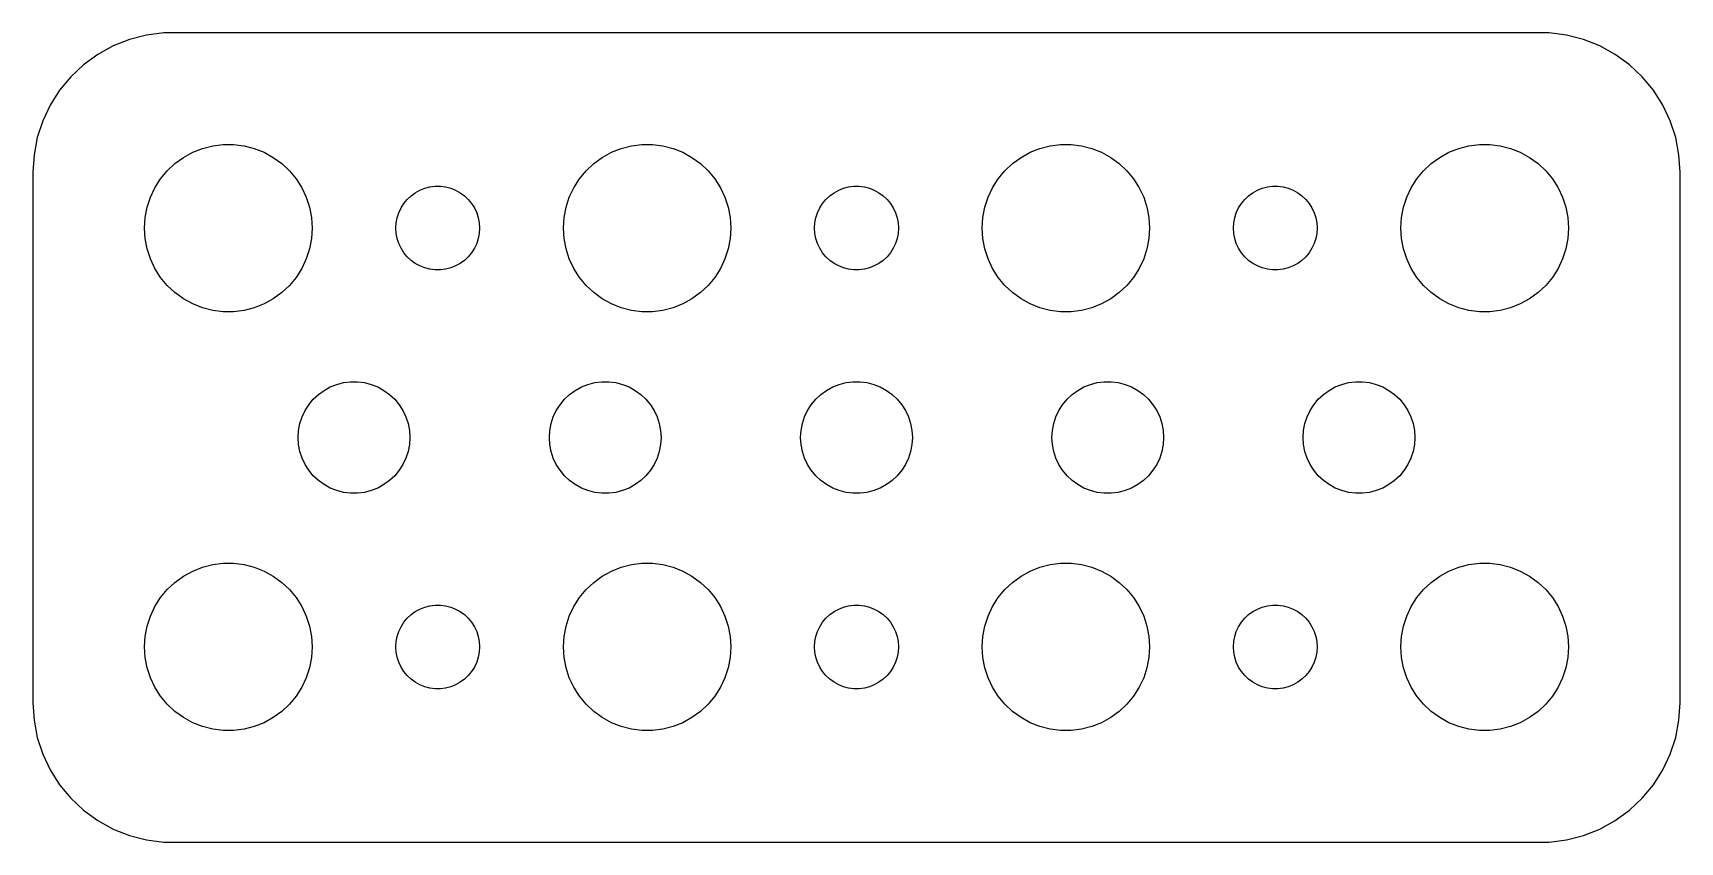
# Model space of a CAD drawing. Header units: metres. Extents: x -29.5 to 29.5, y 24.5 to 53.5.
import ezdxf

# ---------------------------------------------------------------- set-up
doc = ezdxf.new("R2010")
doc.units = ezdxf.units.M

msp = doc.modelspace()

# ---------------------------------------------------------------- linework, layer by layer
for p, q in [((-26.0451, 53.2553), (-26.6289, 53.0241)), ((-25.4369, 53.4114), (-26.0451, 53.2553)), ((-24.8139, 53.4901), (-25.4369, 53.4114)), ((24.8139, 53.4901), (-24.8139, 53.4901)), ((25.4369, 53.4114), (24.8139, 53.4901)), ((26.0451, 53.2553), (25.4369, 53.4114)), ((26.6289, 53.0241), (26.0451, 53.2553)), ((-27.1791, 52.7216), (-27.6871, 52.3526)), ((-26.6289, 53.0241), (-27.1791, 52.7216)), ((27.1791, 52.7216), (26.6289, 53.0241)), ((27.6871, 52.3526), (27.1791, 52.7216)), ((-28.1448, 51.9227), (-28.5451, 51.4389)), ((-27.6871, 52.3526), (-28.1448, 51.9227)), ((28.1448, 51.9227), (27.6871, 52.3526)), ((28.5451, 51.4389), (28.1448, 51.9227)), ((-28.5451, 51.4389), (-28.8815, 50.9088)), ((28.8815, 50.9088), (28.5451, 51.4389)), ((-28.8815, 50.9088), (-29.1489, 50.3406)), ((29.1489, 50.3406), (28.8815, 50.9088)), ((-29.1489, 50.3406), (-29.3429, 49.7434)), ((29.3429, 49.7434), (29.1489, 50.3406)), ((-29.3429, 49.7434), (-29.4606, 49.1267)), ((29.4606, 49.1267), (29.3429, 49.7434)), ((-29.4606, 49.1267), (-29.5, 48.5)), ((-24.4123, 48.8115), (-24.1075, 49.033)), ((-24.1075, 49.033), (-23.7773, 49.2145)), ((-23.7773, 49.2145), (-23.427, 49.3532)), ((-23.427, 49.3532), (-23.0621, 49.4469)), ((-23.0621, 49.4469), (-22.6884, 49.4941)), ((-22.6884, 49.4941), (-22.3116, 49.4941)), ((-22.3116, 49.4941), (-21.9379, 49.4469)), ((-21.9379, 49.4469), (-21.5729, 49.3532)), ((-21.5729, 49.3532), (-21.2227, 49.2145)), ((-21.2227, 49.2145), (-20.8925, 49.033)), ((-20.8925, 49.033), (-20.5877, 48.8115)), ((-9.41226, 48.8115), (-9.10747, 49.033)), ((-9.10747, 49.033), (-8.77733, 49.2145)), ((-8.77733, 49.2145), (-8.42705, 49.3532)), ((-8.42705, 49.3532), (-8.06213, 49.4469)), ((-8.06213, 49.4469), (-7.68837, 49.4941)), ((-7.68837, 49.4941), (-7.31161, 49.4941)), ((-7.31161, 49.4941), (-6.93785, 49.4469)), ((-6.93785, 49.4469), (-6.57294, 49.3532)), ((-6.57294, 49.3532), (-6.22266, 49.2145)), ((-6.22266, 49.2145), (-5.89252, 49.033)), ((-5.89252, 49.033), (-5.58772, 48.8115)), ((5.58772, 48.8115), (5.89252, 49.033)), ((5.89252, 49.033), (6.22266, 49.2145)), ((6.22266, 49.2145), (6.57294, 49.3532)), ((6.57294, 49.3532), (6.93785, 49.4469)), ((6.93785, 49.4469), (7.31161, 49.4941)), ((7.31161, 49.4941), (7.68837, 49.4941)), ((7.68837, 49.4941), (8.06213, 49.4469)), ((8.06213, 49.4469), (8.42705, 49.3532)), ((8.42705, 49.3532), (8.77733, 49.2145)), ((8.77733, 49.2145), (9.10747, 49.033)), ((9.10747, 49.033), (9.41226, 48.8115)), ((20.5877, 48.8115), (20.8925, 49.033)), ((20.8925, 49.033), (21.2227, 49.2145)), ((21.2227, 49.2145), (21.5729, 49.3532)), ((21.5729, 49.3532), (21.9379, 49.4469)), ((21.9379, 49.4469), (22.3116, 49.4941)), ((22.3116, 49.4941), (22.6884, 49.4941)), ((22.6884, 49.4941), (23.0621, 49.4469)), ((23.0621, 49.4469), (23.427, 49.3532)), ((23.427, 49.3532), (23.7773, 49.2145)), ((23.7773, 49.2145), (24.1075, 49.033)), ((24.1075, 49.033), (24.4123, 48.8115)), ((29.5, 48.5), (29.4606, 49.1267)), ((-29.5, 48.5), (-29.5, 29.5)), ((-24.927, 48.2634), (-24.6869, 48.5536)), ((-24.6869, 48.5536), (-24.4123, 48.8115)), ((-20.5877, 48.8115), (-20.3131, 48.5536)), ((-20.3131, 48.5536), (-20.0729, 48.2634)), ((-9.92705, 48.2634), (-9.6869, 48.5536)), ((-9.6869, 48.5536), (-9.41226, 48.8115)), ((-5.58772, 48.8115), (-5.31308, 48.5536)), ((-5.31308, 48.5536), (-5.07294, 48.2634)), ((5.07294, 48.2634), (5.31308, 48.5536)), ((5.31308, 48.5536), (5.58772, 48.8115)), ((9.41226, 48.8115), (9.6869, 48.5536)), ((9.6869, 48.5536), (9.92705, 48.2634)), ((20.0729, 48.2634), (20.3131, 48.5536)), ((20.3131, 48.5536), (20.5877, 48.8115)), ((24.4123, 48.8115), (24.6869, 48.5536)), ((24.6869, 48.5536), (24.927, 48.2634)), ((29.5, 29.5), (29.5, 48.5)), ((-25.2893, 47.6044), (-25.1289, 47.9453)), ((-25.1289, 47.9453), (-24.927, 48.2634)), ((-20.0729, 48.2634), (-19.8711, 47.9453)), ((-19.8711, 47.9453), (-19.7107, 47.6044)), ((-15.8037, 47.7665), (-15.6387, 47.8572)), ((-15.6387, 47.8572), (-15.4635, 47.9266)), ((-15.4635, 47.9266), (-15.2811, 47.9734)), ((-15.2811, 47.9734), (-15.0942, 47.997)), ((-15.0942, 47.997), (-14.9058, 47.997)), ((-14.9058, 47.997), (-14.7189, 47.9734)), ((-14.7189, 47.9734), (-14.5365, 47.9266)), ((-14.5365, 47.9266), (-14.3613, 47.8572)), ((-14.3613, 47.8572), (-14.1963, 47.7665)), ((-10.2893, 47.6044), (-10.1289, 47.9453)), ((-10.1289, 47.9453), (-9.92705, 48.2634)), ((-5.07294, 48.2634), (-4.87108, 47.9453)), ((-4.87108, 47.9453), (-4.71066, 47.6044)), ((-0.803726, 47.7665), (-0.638657, 47.8572)), ((-0.638657, 47.8572), (-0.463516, 47.9266)), ((-0.463516, 47.9266), (-0.281067, 47.9734)), ((-0.281067, 47.9734), (-0.094177, 47.997)), ((-0.094177, 47.997), (0.094177, 47.997)), ((0.094177, 47.997), (0.281067, 47.9734)), ((0.281067, 47.9734), (0.463516, 47.9266)), ((0.463516, 47.9266), (0.638657, 47.8572)), ((0.638657, 47.8572), (0.803726, 47.7665)), ((4.71066, 47.6044), (4.87108, 47.9453)), ((4.87108, 47.9453), (5.07294, 48.2634)), ((9.92705, 48.2634), (10.1289, 47.9453)), ((10.1289, 47.9453), (10.2893, 47.6044)), ((14.1963, 47.7665), (14.3613, 47.8572)), ((14.3613, 47.8572), (14.5365, 47.9266)), ((14.5365, 47.9266), (14.7189, 47.9734)), ((14.7189, 47.9734), (14.9058, 47.997)), ((14.9058, 47.997), (15.0942, 47.997)), ((15.0942, 47.997), (15.2811, 47.9734)), ((15.2811, 47.9734), (15.4635, 47.9266)), ((15.4635, 47.9266), (15.6387, 47.8572)), ((15.6387, 47.8572), (15.8037, 47.7665)), ((19.7107, 47.6044), (19.8711, 47.9453)), ((19.8711, 47.9453), (20.0729, 48.2634)), ((24.927, 48.2634), (25.1289, 47.9453)), ((25.1289, 47.9453), (25.2893, 47.6044)), ((-25.4763, 46.876), (-25.4057, 47.2461)), ((-25.4057, 47.2461), (-25.2893, 47.6044)), ((-19.7107, 47.6044), (-19.5942, 47.2461)), ((-19.5942, 47.2461), (-19.5237, 46.876)), ((-16.3947, 47.0522), (-16.3145, 47.2226)), ((-16.3145, 47.2226), (-16.2135, 47.3817)), ((-16.2135, 47.3817), (-16.0934, 47.5268)), ((-16.0934, 47.5268), (-15.9561, 47.6558)), ((-15.9561, 47.6558), (-15.8037, 47.7665)), ((-14.1963, 47.7665), (-14.0439, 47.6558)), ((-14.0439, 47.6558), (-13.9065, 47.5268)), ((-13.9065, 47.5268), (-13.7865, 47.3817)), ((-13.7865, 47.3817), (-13.6855, 47.2226)), ((-13.6855, 47.2226), (-13.6053, 47.0522)), ((-10.4763, 46.876), (-10.4057, 47.2461)), ((-10.4057, 47.2461), (-10.2893, 47.6044)), ((-4.71066, 47.6044), (-4.59424, 47.2461)), ((-4.59424, 47.2461), (-4.52365, 46.876)), ((-1.39465, 47.0522), (-1.31445, 47.2226)), ((-1.31445, 47.2226), (-1.21352, 47.3817)), ((-1.21352, 47.3817), (-1.09344, 47.5268)), ((-1.09344, 47.5268), (-0.956131, 47.6558)), ((-0.956131, 47.6558), (-0.803726, 47.7665)), ((0.803726, 47.7665), (0.956131, 47.6558)), ((0.956131, 47.6558), (1.09344, 47.5268)), ((1.09344, 47.5268), (1.21352, 47.3817)), ((1.21352, 47.3817), (1.31445, 47.2226)), ((1.31445, 47.2226), (1.39465, 47.0522)), ((4.52365, 46.876), (4.59424, 47.2461)), ((4.59424, 47.2461), (4.71066, 47.6044)), ((10.2893, 47.6044), (10.4057, 47.2461)), ((10.4057, 47.2461), (10.4763, 46.876)), ((13.6053, 47.0522), (13.6855, 47.2226)), ((13.6855, 47.2226), (13.7865, 47.3817)), ((13.7865, 47.3817), (13.9065, 47.5268)), ((13.9065, 47.5268), (14.0439, 47.6558)), ((14.0439, 47.6558), (14.1963, 47.7665)), ((15.8037, 47.7665), (15.9561, 47.6558)), ((15.9561, 47.6558), (16.0934, 47.5268)), ((16.0934, 47.5268), (16.2135, 47.3817)), ((16.2135, 47.3817), (16.3145, 47.2226)), ((16.3145, 47.2226), (16.3947, 47.0522)), ((19.5237, 46.876), (19.5942, 47.2461)), ((19.5942, 47.2461), (19.7107, 47.6044)), ((25.2893, 47.6044), (25.4057, 47.2461)), ((25.4057, 47.2461), (25.4763, 46.876)), ((-25.5, 46.5), (-25.4763, 46.876)), ((-19.5237, 46.876), (-19.5, 46.5)), ((-16.5, 46.5), (-16.4882, 46.688)), ((-16.4882, 46.688), (-16.4529, 46.873)), ((-16.4529, 46.873), (-16.3947, 47.0522)), ((-13.6053, 47.0522), (-13.5471, 46.873)), ((-13.5471, 46.873), (-13.5118, 46.688)), ((-13.5118, 46.688), (-13.5, 46.5)), ((-10.5, 46.5), (-10.4763, 46.876)), ((-4.52365, 46.876), (-4.5, 46.5)), ((-1.5, 46.5), (-1.48816, 46.688)), ((-1.48816, 46.688), (-1.45287, 46.873)), ((-1.45287, 46.873), (-1.39465, 47.0522)), ((1.39465, 47.0522), (1.45287, 46.873)), ((1.45287, 46.873), (1.48816, 46.688)), ((1.48816, 46.688), (1.5, 46.5)), ((4.5, 46.5), (4.52365, 46.876)), ((10.4763, 46.876), (10.5, 46.5)), ((13.5, 46.5), (13.5118, 46.688)), ((13.5118, 46.688), (13.5471, 46.873)), ((13.5471, 46.873), (13.6053, 47.0522)), ((16.3947, 47.0522), (16.4529, 46.873)), ((16.4529, 46.873), (16.4882, 46.688)), ((16.4882, 46.688), (16.5, 46.5)), ((19.5, 46.5), (19.5237, 46.876)), ((25.4763, 46.876), (25.5, 46.5)), ((-25.4763, 46.124), (-25.5, 46.5)), ((-25.4057, 45.7539), (-25.4763, 46.124)), ((-19.5237, 46.124), (-19.5942, 45.7539)), ((-19.5, 46.5), (-19.5237, 46.124)), ((-16.4882, 46.312), (-16.5, 46.5)), ((-16.4529, 46.127), (-16.4882, 46.312)), ((-16.3947, 45.9478), (-16.4529, 46.127)), ((-13.5471, 46.127), (-13.6053, 45.9478)), ((-13.5118, 46.312), (-13.5471, 46.127)), ((-13.5, 46.5), (-13.5118, 46.312)), ((-10.4763, 46.124), (-10.5, 46.5)), ((-10.4057, 45.7539), (-10.4763, 46.124)), ((-4.52365, 46.124), (-4.59424, 45.7539)), ((-4.5, 46.5), (-4.52365, 46.124)), ((-1.48816, 46.312), (-1.5, 46.5)), ((-1.45287, 46.127), (-1.48816, 46.312)), ((-1.39465, 45.9478), (-1.45287, 46.127)), ((1.45287, 46.127), (1.39465, 45.9478)), ((1.48816, 46.312), (1.45287, 46.127)), ((1.5, 46.5), (1.48816, 46.312)), ((4.52365, 46.124), (4.5, 46.5)), ((4.59424, 45.7539), (4.52365, 46.124)), ((10.4763, 46.124), (10.4057, 45.7539)), ((10.5, 46.5), (10.4763, 46.124)), ((13.5118, 46.312), (13.5, 46.5)), ((13.5471, 46.127), (13.5118, 46.312)), ((13.6053, 45.9478), (13.5471, 46.127)), ((16.4529, 46.127), (16.3947, 45.9478)), ((16.4882, 46.312), (16.4529, 46.127)), ((16.5, 46.5), (16.4882, 46.312)), ((19.5237, 46.124), (19.5, 46.5)), ((19.5942, 45.7539), (19.5237, 46.124)), ((25.4763, 46.124), (25.4057, 45.7539)), ((25.5, 46.5), (25.4763, 46.124)), ((-25.2893, 45.3956), (-25.4057, 45.7539)), ((-19.5942, 45.7539), (-19.7107, 45.3956)), ((-16.3145, 45.7774), (-16.3947, 45.9478)), ((-16.2135, 45.6183), (-16.3145, 45.7774)), ((-16.0934, 45.4732), (-16.2135, 45.6183)), ((-15.9561, 45.3442), (-16.0934, 45.4732)), ((-13.9065, 45.4732), (-14.0439, 45.3442)), ((-13.7865, 45.6183), (-13.9065, 45.4732)), ((-13.6855, 45.7774), (-13.7865, 45.6183)), ((-13.6053, 45.9478), (-13.6855, 45.7774)), ((-10.2893, 45.3956), (-10.4057, 45.7539)), ((-4.59424, 45.7539), (-4.71066, 45.3956)), ((-1.31445, 45.7774), (-1.39465, 45.9478)), ((-1.21352, 45.6183), (-1.31445, 45.7774)), ((-1.09344, 45.4732), (-1.21352, 45.6183)), ((-0.956131, 45.3442), (-1.09344, 45.4732)), ((1.09344, 45.4732), (0.956131, 45.3442)), ((1.21352, 45.6183), (1.09344, 45.4732)), ((1.31445, 45.7774), (1.21352, 45.6183)), ((1.39465, 45.9478), (1.31445, 45.7774)), ((4.71066, 45.3956), (4.59424, 45.7539)), ((10.4057, 45.7539), (10.2893, 45.3956)), ((13.6855, 45.7774), (13.6053, 45.9478)), ((13.7865, 45.6183), (13.6855, 45.7774)), ((13.9065, 45.4732), (13.7865, 45.6183)), ((14.0439, 45.3442), (13.9065, 45.4732)), ((16.0934, 45.4732), (15.9561, 45.3442)), ((16.2135, 45.6183), (16.0934, 45.4732)), ((16.3145, 45.7774), (16.2135, 45.6183)), ((16.3947, 45.9478), (16.3145, 45.7774)), ((19.7107, 45.3956), (19.5942, 45.7539)), ((25.4057, 45.7539), (25.2893, 45.3956)), ((-25.1289, 45.0547), (-25.2893, 45.3956)), ((-24.927, 44.7366), (-25.1289, 45.0547)), ((-19.8711, 45.0547), (-20.0729, 44.7366)), ((-19.7107, 45.3956), (-19.8711, 45.0547)), ((-15.8037, 45.2335), (-15.9561, 45.3442)), ((-15.6387, 45.1427), (-15.8037, 45.2335)), ((-15.4635, 45.0734), (-15.6387, 45.1427)), ((-15.2811, 45.0266), (-15.4635, 45.0734)), ((-15.0942, 45.0029), (-15.2811, 45.0266)), ((-14.9058, 45.0029), (-15.0942, 45.0029)), ((-14.7189, 45.0266), (-14.9058, 45.0029)), ((-14.5365, 45.0734), (-14.7189, 45.0266)), ((-14.3613, 45.1427), (-14.5365, 45.0734)), ((-14.1963, 45.2335), (-14.3613, 45.1427)), ((-14.0439, 45.3442), (-14.1963, 45.2335)), ((-10.1289, 45.0547), (-10.2893, 45.3956)), ((-9.92705, 44.7366), (-10.1289, 45.0547)), ((-4.87108, 45.0547), (-5.07294, 44.7366)), ((-4.71066, 45.3956), (-4.87108, 45.0547)), ((-0.803726, 45.2335), (-0.956131, 45.3442)), ((-0.638657, 45.1427), (-0.803726, 45.2335)), ((-0.463516, 45.0734), (-0.638657, 45.1427)), ((-0.281067, 45.0266), (-0.463516, 45.0734)), ((-0.094177, 45.0029), (-0.281067, 45.0266)), ((0.094177, 45.0029), (-0.094177, 45.0029)), ((0.281067, 45.0266), (0.094177, 45.0029)), ((0.463516, 45.0734), (0.281067, 45.0266)), ((0.638657, 45.1427), (0.463516, 45.0734)), ((0.803726, 45.2335), (0.638657, 45.1427)), ((0.956131, 45.3442), (0.803726, 45.2335)), ((4.87108, 45.0547), (4.71066, 45.3956)), ((5.07294, 44.7366), (4.87108, 45.0547)), ((10.1289, 45.0547), (9.92705, 44.7366)), ((10.2893, 45.3956), (10.1289, 45.0547)), ((14.1963, 45.2335), (14.0439, 45.3442)), ((14.3613, 45.1427), (14.1963, 45.2335)), ((14.5365, 45.0734), (14.3613, 45.1427)), ((14.7189, 45.0266), (14.5365, 45.0734)), ((14.9058, 45.0029), (14.7189, 45.0266)), ((15.0942, 45.0029), (14.9058, 45.0029)), ((15.2811, 45.0266), (15.0942, 45.0029)), ((15.4635, 45.0734), (15.2811, 45.0266)), ((15.6387, 45.1427), (15.4635, 45.0734)), ((15.8037, 45.2335), (15.6387, 45.1427)), ((15.9561, 45.3442), (15.8037, 45.2335)), ((19.8711, 45.0547), (19.7107, 45.3956)), ((20.0729, 44.7366), (19.8711, 45.0547)), ((25.1289, 45.0547), (24.927, 44.7366)), ((25.2893, 45.3956), (25.1289, 45.0547)), ((-24.6869, 44.4464), (-24.927, 44.7366)), ((-24.4123, 44.1884), (-24.6869, 44.4464)), ((-20.3131, 44.4464), (-20.5877, 44.1884)), ((-20.0729, 44.7366), (-20.3131, 44.4464)), ((-9.6869, 44.4464), (-9.92705, 44.7366)), ((-9.41226, 44.1884), (-9.6869, 44.4464)), ((-5.31308, 44.4464), (-5.58772, 44.1884)), ((-5.07294, 44.7366), (-5.31308, 44.4464)), ((5.31308, 44.4464), (5.07294, 44.7366)), ((5.58772, 44.1884), (5.31308, 44.4464)), ((9.6869, 44.4464), (9.41226, 44.1884)), ((9.92705, 44.7366), (9.6869, 44.4464)), ((20.3131, 44.4464), (20.0729, 44.7366)), ((20.5877, 44.1884), (20.3131, 44.4464)), ((24.6869, 44.4464), (24.4123, 44.1884)), ((24.927, 44.7366), (24.6869, 44.4464)), ((-24.1075, 43.967), (-24.4123, 44.1884)), ((-23.7773, 43.7855), (-24.1075, 43.967)), ((-23.427, 43.6468), (-23.7773, 43.7855)), ((-21.2227, 43.7855), (-21.5729, 43.6468)), ((-20.8925, 43.967), (-21.2227, 43.7855)), ((-20.5877, 44.1884), (-20.8925, 43.967)), ((-9.10747, 43.967), (-9.41226, 44.1884)), ((-8.77733, 43.7855), (-9.10747, 43.967)), ((-8.42705, 43.6468), (-8.77733, 43.7855)), ((-6.22266, 43.7855), (-6.57294, 43.6468)), ((-5.89252, 43.967), (-6.22266, 43.7855)), ((-5.58772, 44.1884), (-5.89252, 43.967)), ((5.89252, 43.967), (5.58772, 44.1884)), ((6.22266, 43.7855), (5.89252, 43.967)), ((6.57294, 43.6468), (6.22266, 43.7855)), ((8.77733, 43.7855), (8.42705, 43.6468)), ((9.10747, 43.967), (8.77733, 43.7855)), ((9.41226, 44.1884), (9.10747, 43.967)), ((20.8925, 43.967), (20.5877, 44.1884)), ((21.2227, 43.7855), (20.8925, 43.967)), ((21.5729, 43.6468), (21.2227, 43.7855)), ((23.7773, 43.7855), (23.427, 43.6468)), ((24.1075, 43.967), (23.7773, 43.7855)), ((24.4123, 44.1884), (24.1075, 43.967)), ((-23.0621, 43.5531), (-23.427, 43.6468)), ((-22.6884, 43.5059), (-23.0621, 43.5531)), ((-22.3116, 43.5059), (-22.6884, 43.5059)), ((-21.9379, 43.5531), (-22.3116, 43.5059)), ((-21.5729, 43.6468), (-21.9379, 43.5531)), ((-8.06213, 43.5531), (-8.42705, 43.6468)), ((-7.68837, 43.5059), (-8.06213, 43.5531)), ((-7.31161, 43.5059), (-7.68837, 43.5059)), ((-6.93785, 43.5531), (-7.31161, 43.5059)), ((-6.57294, 43.6468), (-6.93785, 43.5531)), ((6.93785, 43.5531), (6.57294, 43.6468)), ((7.31161, 43.5059), (6.93785, 43.5531)), ((7.68837, 43.5059), (7.31161, 43.5059)), ((8.06213, 43.5531), (7.68837, 43.5059)), ((8.42705, 43.6468), (8.06213, 43.5531)), ((21.9379, 43.5531), (21.5729, 43.6468)), ((22.3116, 43.5059), (21.9379, 43.5531)), ((22.6884, 43.5059), (22.3116, 43.5059)), ((23.0621, 43.5531), (22.6884, 43.5059)), ((23.427, 43.6468), (23.0621, 43.5531)), ((-19.0716, 40.6886), (-18.8515, 40.8096)), ((-18.8515, 40.8096), (-18.618, 40.9021)), ((-18.618, 40.9021), (-18.3748, 40.9646)), ((-18.3748, 40.9646), (-18.1256, 40.996)), ((-18.1256, 40.996), (-17.8744, 40.996)), ((-17.8744, 40.996), (-17.6252, 40.9646)), ((-17.6252, 40.9646), (-17.382, 40.9021)), ((-17.382, 40.9021), (-17.1484, 40.8096)), ((-17.1484, 40.8096), (-16.9283, 40.6886)), ((-10.0716, 40.6886), (-9.85155, 40.8096)), ((-9.85155, 40.8096), (-9.61803, 40.9021)), ((-9.61803, 40.9021), (-9.37476, 40.9646)), ((-9.37476, 40.9646), (-9.12558, 40.996)), ((-9.12558, 40.996), (-8.8744, 40.996)), ((-8.8744, 40.996), (-8.62523, 40.9646)), ((-8.62523, 40.9646), (-8.38196, 40.9021)), ((-8.38196, 40.9021), (-8.14844, 40.8096)), ((-8.14844, 40.8096), (-7.92834, 40.6886)), ((-1.07164, 40.6886), (-0.851547, 40.8096)), ((-0.851547, 40.8096), (-0.618027, 40.9021)), ((-0.618027, 40.9021), (-0.374756, 40.9646)), ((-0.374756, 40.9646), (-0.12558, 40.996)), ((-0.12558, 40.996), (0.12558, 40.996)), ((0.12558, 40.996), (0.374756, 40.9646)), ((0.374756, 40.9646), (0.618027, 40.9021)), ((0.618027, 40.9021), (0.851547, 40.8096)), ((0.851547, 40.8096), (1.07164, 40.6886)), ((7.92834, 40.6886), (8.14844, 40.8096)), ((8.14844, 40.8096), (8.38196, 40.9021)), ((8.38196, 40.9021), (8.62523, 40.9646)), ((8.62523, 40.9646), (8.8744, 40.996)), ((8.8744, 40.996), (9.12558, 40.996)), ((9.12558, 40.996), (9.37476, 40.9646)), ((9.37476, 40.9646), (9.61803, 40.9021)), ((9.61803, 40.9021), (9.85155, 40.8096)), ((9.85155, 40.8096), (10.0716, 40.6886)), ((16.9283, 40.6886), (17.1484, 40.8096)), ((17.1484, 40.8096), (17.382, 40.9021)), ((17.382, 40.9021), (17.6252, 40.9646)), ((17.6252, 40.9646), (17.8744, 40.996)), ((17.8744, 40.996), (18.1256, 40.996)), ((18.1256, 40.996), (18.3748, 40.9646)), ((18.3748, 40.9646), (18.618, 40.9021)), ((18.618, 40.9021), (18.8515, 40.8096)), ((18.8515, 40.8096), (19.0716, 40.6886)), ((-19.7526, 39.9635), (-19.618, 40.1756)), ((-19.618, 40.1756), (-19.4579, 40.3691)), ((-19.4579, 40.3691), (-19.2748, 40.541)), ((-19.2748, 40.541), (-19.0716, 40.6886)), ((-16.9283, 40.6886), (-16.7251, 40.541)), ((-16.7251, 40.541), (-16.5421, 40.3691)), ((-16.5421, 40.3691), (-16.382, 40.1756)), ((-16.382, 40.1756), (-16.2474, 39.9635)), ((-10.7526, 39.9635), (-10.618, 40.1756)), ((-10.618, 40.1756), (-10.4579, 40.3691)), ((-10.4579, 40.3691), (-10.2748, 40.541)), ((-10.2748, 40.541), (-10.0716, 40.6886)), ((-7.92834, 40.6886), (-7.72514, 40.541)), ((-7.72514, 40.541), (-7.54205, 40.3691)), ((-7.54205, 40.3691), (-7.38196, 40.1756)), ((-7.38196, 40.1756), (-7.24738, 39.9635)), ((-1.75261, 39.9635), (-1.61803, 40.1756)), ((-1.61803, 40.1756), (-1.45793, 40.3691)), ((-1.45793, 40.3691), (-1.27484, 40.541)), ((-1.27484, 40.541), (-1.07164, 40.6886)), ((1.07164, 40.6886), (1.27484, 40.541)), ((1.27484, 40.541), (1.45793, 40.3691)), ((1.45793, 40.3691), (1.61803, 40.1756)), ((1.61803, 40.1756), (1.75261, 39.9635)), ((7.24738, 39.9635), (7.38196, 40.1756)), ((7.38196, 40.1756), (7.54205, 40.3691)), ((7.54205, 40.3691), (7.72514, 40.541)), ((7.72514, 40.541), (7.92834, 40.6886)), ((10.0716, 40.6886), (10.2748, 40.541)), ((10.2748, 40.541), (10.4579, 40.3691)), ((10.4579, 40.3691), (10.618, 40.1756)), ((10.618, 40.1756), (10.7526, 39.9635)), ((16.2474, 39.9635), (16.382, 40.1756)), ((16.382, 40.1756), (16.5421, 40.3691)), ((16.5421, 40.3691), (16.7251, 40.541)), ((16.7251, 40.541), (16.9283, 40.6886)), ((19.0716, 40.6886), (19.2748, 40.541)), ((19.2748, 40.541), (19.4579, 40.3691)), ((19.4579, 40.3691), (19.618, 40.1756)), ((19.618, 40.1756), (19.7526, 39.9635)), ((-19.9372, 39.4974), (-19.8595, 39.7362)), ((-19.8595, 39.7362), (-19.7526, 39.9635)), ((-16.2474, 39.9635), (-16.1404, 39.7362)), ((-16.1404, 39.7362), (-16.0628, 39.4974)), ((-10.9372, 39.4974), (-10.8595, 39.7362)), ((-10.8595, 39.7362), (-10.7526, 39.9635)), ((-7.24738, 39.9635), (-7.14044, 39.7362)), ((-7.14044, 39.7362), (-7.06282, 39.4974)), ((-1.93716, 39.4974), (-1.85954, 39.7362)), ((-1.85954, 39.7362), (-1.75261, 39.9635)), ((1.75261, 39.9635), (1.85954, 39.7362)), ((1.85954, 39.7362), (1.93716, 39.4974)), ((7.06282, 39.4974), (7.14044, 39.7362)), ((7.14044, 39.7362), (7.24738, 39.9635)), ((10.7526, 39.9635), (10.8595, 39.7362)), ((10.8595, 39.7362), (10.9372, 39.4974)), ((16.0628, 39.4974), (16.1404, 39.7362)), ((16.1404, 39.7362), (16.2474, 39.9635)), ((19.7526, 39.9635), (19.8595, 39.7362)), ((19.8595, 39.7362), (19.9372, 39.4974)), ((-20, 39), (-19.9842, 39.2507)), ((-19.9842, 38.7493), (-20, 39)), ((-19.9842, 39.2507), (-19.9372, 39.4974)), ((-16.0628, 39.4974), (-16.0158, 39.2507)), ((-16.0158, 39.2507), (-16, 39)), ((-16, 39), (-16.0158, 38.7493)), ((-11, 39), (-10.9842, 39.2507)), ((-10.9842, 38.7493), (-11, 39)), ((-10.9842, 39.2507), (-10.9372, 39.4974)), ((-7.06282, 39.4974), (-7.01576, 39.2507)), ((-7.01576, 39.2507), (-7, 39)), ((-7, 39), (-7.01576, 38.7493)), ((-2, 39), (-1.98422, 39.2507)), ((-1.98422, 38.7493), (-2, 39)), ((-1.98422, 39.2507), (-1.93716, 39.4974)), ((1.93716, 39.4974), (1.98422, 39.2507)), ((1.98422, 39.2507), (2, 39)), ((2, 39), (1.98422, 38.7493)), ((7, 39), (7.01576, 39.2507)), ((7.01576, 38.7493), (7, 39)), ((7.01576, 39.2507), (7.06282, 39.4974)), ((10.9372, 39.4974), (10.9842, 39.2507)), ((10.9842, 39.2507), (11, 39)), ((11, 39), (10.9842, 38.7493)), ((16, 39), (16.0158, 39.2507)), ((16.0158, 38.7493), (16, 39)), ((16.0158, 39.2507), (16.0628, 39.4974)), ((19.9372, 39.4974), (19.9842, 39.2507)), ((19.9842, 39.2507), (20, 39)), ((20, 39), (19.9842, 38.7493)), ((-19.9372, 38.5026), (-19.9842, 38.7493)), ((-19.8595, 38.2638), (-19.9372, 38.5026)), ((-16.0628, 38.5026), (-16.1404, 38.2638)), ((-16.0158, 38.7493), (-16.0628, 38.5026)), ((-10.9372, 38.5026), (-10.9842, 38.7493)), ((-10.8595, 38.2638), (-10.9372, 38.5026)), ((-7.06282, 38.5026), (-7.14044, 38.2638)), ((-7.01576, 38.7493), (-7.06282, 38.5026)), ((-1.93716, 38.5026), (-1.98422, 38.7493)), ((-1.85954, 38.2638), (-1.93716, 38.5026)), ((1.93716, 38.5026), (1.85954, 38.2638)), ((1.98422, 38.7493), (1.93716, 38.5026)), ((7.06282, 38.5026), (7.01576, 38.7493)), ((7.14044, 38.2638), (7.06282, 38.5026)), ((10.9372, 38.5026), (10.8595, 38.2638)), ((10.9842, 38.7493), (10.9372, 38.5026)), ((16.0628, 38.5026), (16.0158, 38.7493)), ((16.1404, 38.2638), (16.0628, 38.5026)), ((19.9372, 38.5026), (19.8595, 38.2638)), ((19.9842, 38.7493), (19.9372, 38.5026)), ((-19.7526, 38.0365), (-19.8595, 38.2638)), ((-19.618, 37.8244), (-19.7526, 38.0365)), ((-19.4579, 37.6309), (-19.618, 37.8244)), ((-16.382, 37.8244), (-16.5421, 37.6309)), ((-16.2474, 38.0365), (-16.382, 37.8244)), ((-16.1404, 38.2638), (-16.2474, 38.0365)), ((-10.7526, 38.0365), (-10.8595, 38.2638)), ((-10.618, 37.8244), (-10.7526, 38.0365)), ((-10.4579, 37.6309), (-10.618, 37.8244)), ((-7.38196, 37.8244), (-7.54205, 37.6309)), ((-7.24738, 38.0365), (-7.38196, 37.8244)), ((-7.14044, 38.2638), (-7.24738, 38.0365)), ((-1.75261, 38.0365), (-1.85954, 38.2638)), ((-1.61803, 37.8244), (-1.75261, 38.0365)), ((-1.45793, 37.6309), (-1.61803, 37.8244)), ((1.61803, 37.8244), (1.45793, 37.6309)), ((1.75261, 38.0365), (1.61803, 37.8244)), ((1.85954, 38.2638), (1.75261, 38.0365)), ((7.24738, 38.0365), (7.14044, 38.2638)), ((7.38196, 37.8244), (7.24738, 38.0365)), ((7.54205, 37.6309), (7.38196, 37.8244)), ((10.618, 37.8244), (10.4579, 37.6309)), ((10.7526, 38.0365), (10.618, 37.8244)), ((10.8595, 38.2638), (10.7526, 38.0365)), ((16.2474, 38.0365), (16.1404, 38.2638)), ((16.382, 37.8244), (16.2474, 38.0365)), ((16.5421, 37.6309), (16.382, 37.8244)), ((19.618, 37.8244), (19.4579, 37.6309)), ((19.7526, 38.0365), (19.618, 37.8244)), ((19.8595, 38.2638), (19.7526, 38.0365)), ((-19.2748, 37.459), (-19.4579, 37.6309)), ((-19.0716, 37.3114), (-19.2748, 37.459)), ((-18.8515, 37.1904), (-19.0716, 37.3114)), ((-18.618, 37.0979), (-18.8515, 37.1904)), ((-17.1484, 37.1904), (-17.382, 37.0979)), ((-16.9283, 37.3114), (-17.1484, 37.1904)), ((-16.7251, 37.459), (-16.9283, 37.3114)), ((-16.5421, 37.6309), (-16.7251, 37.459)), ((-10.2748, 37.459), (-10.4579, 37.6309)), ((-10.0716, 37.3114), (-10.2748, 37.459)), ((-9.85155, 37.1904), (-10.0716, 37.3114)), ((-9.61803, 37.0979), (-9.85155, 37.1904)), ((-8.14844, 37.1904), (-8.38196, 37.0979)), ((-7.92834, 37.3114), (-8.14844, 37.1904)), ((-7.72514, 37.459), (-7.92834, 37.3114)), ((-7.54205, 37.6309), (-7.72514, 37.459)), ((-1.27484, 37.459), (-1.45793, 37.6309)), ((-1.07164, 37.3114), (-1.27484, 37.459)), ((-0.851547, 37.1904), (-1.07164, 37.3114)), ((-0.618027, 37.0979), (-0.851547, 37.1904)), ((0.851547, 37.1904), (0.618027, 37.0979)), ((1.07164, 37.3114), (0.851547, 37.1904)), ((1.27484, 37.459), (1.07164, 37.3114)), ((1.45793, 37.6309), (1.27484, 37.459)), ((7.72514, 37.459), (7.54205, 37.6309)), ((7.92834, 37.3114), (7.72514, 37.459)), ((8.14844, 37.1904), (7.92834, 37.3114)), ((8.38196, 37.0979), (8.14844, 37.1904)), ((9.85155, 37.1904), (9.61803, 37.0979)), ((10.0716, 37.3114), (9.85155, 37.1904)), ((10.2748, 37.459), (10.0716, 37.3114)), ((10.4579, 37.6309), (10.2748, 37.459)), ((16.7251, 37.459), (16.5421, 37.6309)), ((16.9283, 37.3114), (16.7251, 37.459)), ((17.1484, 37.1904), (16.9283, 37.3114)), ((17.382, 37.0979), (17.1484, 37.1904)), ((18.8515, 37.1904), (18.618, 37.0979)), ((19.0716, 37.3114), (18.8515, 37.1904)), ((19.2748, 37.459), (19.0716, 37.3114)), ((19.4579, 37.6309), (19.2748, 37.459)), ((-18.3748, 37.0354), (-18.618, 37.0979)), ((-18.1256, 37.004), (-18.3748, 37.0354)), ((-17.8744, 37.004), (-18.1256, 37.004)), ((-17.6252, 37.0354), (-17.8744, 37.004)), ((-17.382, 37.0979), (-17.6252, 37.0354)), ((-9.37476, 37.0354), (-9.61803, 37.0979)), ((-9.12558, 37.004), (-9.37476, 37.0354)), ((-8.8744, 37.004), (-9.12558, 37.004)), ((-8.62523, 37.0354), (-8.8744, 37.004)), ((-8.38196, 37.0979), (-8.62523, 37.0354)), ((-0.374756, 37.0354), (-0.618027, 37.0979)), ((-0.12558, 37.004), (-0.374756, 37.0354)), ((0.12558, 37.004), (-0.12558, 37.004)), ((0.374756, 37.0354), (0.12558, 37.004)), ((0.618027, 37.0979), (0.374756, 37.0354)), ((8.62523, 37.0354), (8.38196, 37.0979)), ((8.8744, 37.004), (8.62523, 37.0354)), ((9.12558, 37.004), (8.8744, 37.004)), ((9.37476, 37.0354), (9.12558, 37.004)), ((9.61803, 37.0979), (9.37476, 37.0354)), ((17.6252, 37.0354), (17.382, 37.0979)), ((17.8744, 37.004), (17.6252, 37.0354)), ((18.1256, 37.004), (17.8744, 37.004)), ((18.3748, 37.0354), (18.1256, 37.004)), ((18.618, 37.0979), (18.3748, 37.0354)), ((-23.7773, 34.2145), (-23.427, 34.3532)), ((-23.427, 34.3532), (-23.0621, 34.4469)), ((-23.0621, 34.4469), (-22.6884, 34.4941)), ((-22.6884, 34.4941), (-22.3116, 34.4941)), ((-22.3116, 34.4941), (-21.9379, 34.4469)), ((-21.9379, 34.4469), (-21.5729, 34.3532)), ((-21.5729, 34.3532), (-21.2227, 34.2145)), ((-8.77733, 34.2145), (-8.42705, 34.3532)), ((-8.42705, 34.3532), (-8.06213, 34.4469)), ((-8.06213, 34.4469), (-7.68837, 34.4941)), ((-7.68837, 34.4941), (-7.31161, 34.4941)), ((-7.31161, 34.4941), (-6.93785, 34.4469)), ((-6.93785, 34.4469), (-6.57294, 34.3532)), ((-6.57294, 34.3532), (-6.22266, 34.2145)), ((6.22266, 34.2145), (6.57294, 34.3532)), ((6.57294, 34.3532), (6.93785, 34.4469)), ((6.93785, 34.4469), (7.31161, 34.4941)), ((7.31161, 34.4941), (7.68837, 34.4941)), ((7.68837, 34.4941), (8.06213, 34.4469)), ((8.06213, 34.4469), (8.42705, 34.3532)), ((8.42705, 34.3532), (8.77733, 34.2145)), ((21.2227, 34.2145), (21.5729, 34.3532)), ((21.5729, 34.3532), (21.9379, 34.4469)), ((21.9379, 34.4469), (22.3116, 34.4941)), ((22.3116, 34.4941), (22.6884, 34.4941)), ((22.6884, 34.4941), (23.0621, 34.4469)), ((23.0621, 34.4469), (23.427, 34.3532)), ((23.427, 34.3532), (23.7773, 34.2145)), ((-24.6869, 33.5536), (-24.4123, 33.8116)), ((-24.4123, 33.8116), (-24.1075, 34.033)), ((-24.1075, 34.033), (-23.7773, 34.2145)), ((-21.2227, 34.2145), (-20.8925, 34.033)), ((-20.8925, 34.033), (-20.5877, 33.8116)), ((-20.5877, 33.8116), (-20.3131, 33.5536)), ((-9.6869, 33.5536), (-9.41226, 33.8116)), ((-9.41226, 33.8116), (-9.10747, 34.033)), ((-9.10747, 34.033), (-8.77733, 34.2145)), ((-6.22266, 34.2145), (-5.89252, 34.033)), ((-5.89252, 34.033), (-5.58772, 33.8116)), ((-5.58772, 33.8116), (-5.31308, 33.5536)), ((5.31308, 33.5536), (5.58772, 33.8116)), ((5.58772, 33.8116), (5.89252, 34.033)), ((5.89252, 34.033), (6.22266, 34.2145)), ((8.77733, 34.2145), (9.10747, 34.033)), ((9.10747, 34.033), (9.41226, 33.8116)), ((9.41226, 33.8116), (9.6869, 33.5536)), ((20.3131, 33.5536), (20.5877, 33.8116)), ((20.5877, 33.8116), (20.8925, 34.033)), ((20.8925, 34.033), (21.2227, 34.2145)), ((23.7773, 34.2145), (24.1075, 34.033)), ((24.1075, 34.033), (24.4123, 33.8116)), ((24.4123, 33.8116), (24.6869, 33.5536)), ((-25.1289, 32.9453), (-24.927, 33.2634)), ((-24.927, 33.2634), (-24.6869, 33.5536)), ((-20.3131, 33.5536), (-20.0729, 33.2634)), ((-20.0729, 33.2634), (-19.8711, 32.9453)), ((-10.1289, 32.9453), (-9.92705, 33.2634)), ((-9.92705, 33.2634), (-9.6869, 33.5536)), ((-5.31308, 33.5536), (-5.07294, 33.2634)), ((-5.07294, 33.2634), (-4.87108, 32.9453)), ((4.87108, 32.9453), (5.07294, 33.2634)), ((5.07294, 33.2634), (5.31308, 33.5536)), ((9.6869, 33.5536), (9.92705, 33.2634)), ((9.92705, 33.2634), (10.1289, 32.9453)), ((19.8711, 32.9453), (20.0729, 33.2634)), ((20.0729, 33.2634), (20.3131, 33.5536)), ((24.6869, 33.5536), (24.927, 33.2634)), ((24.927, 33.2634), (25.1289, 32.9453)), ((-25.4057, 32.2461), (-25.2893, 32.6044)), ((-25.2893, 32.6044), (-25.1289, 32.9453)), ((-19.8711, 32.9453), (-19.7107, 32.6044)), ((-19.7107, 32.6044), (-19.5942, 32.2461)), ((-16.2135, 32.3817), (-16.0934, 32.5268)), ((-16.0934, 32.5268), (-15.9561, 32.6558)), ((-15.9561, 32.6558), (-15.8037, 32.7665)), ((-15.8037, 32.7665), (-15.6387, 32.8573)), ((-15.6387, 32.8573), (-15.4635, 32.9266)), ((-15.4635, 32.9266), (-15.2811, 32.9734)), ((-15.2811, 32.9734), (-15.0942, 32.9971)), ((-15.0942, 32.9971), (-14.9058, 32.9971)), ((-14.9058, 32.9971), (-14.7189, 32.9734)), ((-14.7189, 32.9734), (-14.5365, 32.9266)), ((-14.5365, 32.9266), (-14.3613, 32.8573)), ((-14.3613, 32.8573), (-14.1963, 32.7665)), ((-14.1963, 32.7665), (-14.0439, 32.6558)), ((-14.0439, 32.6558), (-13.9065, 32.5268)), ((-13.9065, 32.5268), (-13.7865, 32.3817)), ((-10.4057, 32.2461), (-10.2893, 32.6044)), ((-10.2893, 32.6044), (-10.1289, 32.9453)), ((-4.87108, 32.9453), (-4.71066, 32.6044)), ((-4.71066, 32.6044), (-4.59424, 32.2461)), ((-1.21352, 32.3817), (-1.09344, 32.5268)), ((-1.09344, 32.5268), (-0.956131, 32.6558)), ((-0.956131, 32.6558), (-0.803726, 32.7665)), ((-0.803726, 32.7665), (-0.638657, 32.8573)), ((-0.638657, 32.8573), (-0.463516, 32.9266)), ((-0.463516, 32.9266), (-0.281067, 32.9734)), ((-0.281067, 32.9734), (-0.094177, 32.9971)), ((-0.094177, 32.9971), (0.094177, 32.9971)), ((0.094177, 32.9971), (0.281067, 32.9734)), ((0.281067, 32.9734), (0.463516, 32.9266)), ((0.463516, 32.9266), (0.638657, 32.8573)), ((0.638657, 32.8573), (0.803726, 32.7665)), ((0.803726, 32.7665), (0.956131, 32.6558)), ((0.956131, 32.6558), (1.09344, 32.5268)), ((1.09344, 32.5268), (1.21352, 32.3817)), ((4.59424, 32.2461), (4.71066, 32.6044)), ((4.71066, 32.6044), (4.87108, 32.9453)), ((10.1289, 32.9453), (10.2893, 32.6044)), ((10.2893, 32.6044), (10.4057, 32.2461)), ((13.7865, 32.3817), (13.9065, 32.5268)), ((13.9065, 32.5268), (14.0439, 32.6558)), ((14.0439, 32.6558), (14.1963, 32.7665)), ((14.1963, 32.7665), (14.3613, 32.8573)), ((14.3613, 32.8573), (14.5365, 32.9266)), ((14.5365, 32.9266), (14.7189, 32.9734)), ((14.7189, 32.9734), (14.9058, 32.9971)), ((14.9058, 32.9971), (15.0942, 32.9971)), ((15.0942, 32.9971), (15.2811, 32.9734)), ((15.2811, 32.9734), (15.4635, 32.9266)), ((15.4635, 32.9266), (15.6387, 32.8573)), ((15.6387, 32.8573), (15.8037, 32.7665)), ((15.8037, 32.7665), (15.9561, 32.6558)), ((15.9561, 32.6558), (16.0934, 32.5268)), ((16.0934, 32.5268), (16.2135, 32.3817)), ((19.5942, 32.2461), (19.7107, 32.6044)), ((19.7107, 32.6044), (19.8711, 32.9453)), ((25.1289, 32.9453), (25.2893, 32.6044)), ((25.2893, 32.6044), (25.4057, 32.2461)), ((-25.5, 31.5), (-25.4763, 31.876)), ((-25.4763, 31.876), (-25.4057, 32.2461)), ((-19.5942, 32.2461), (-19.5237, 31.876)), ((-19.5237, 31.876), (-19.5, 31.5)), ((-16.4882, 31.688), (-16.4529, 31.873)), ((-16.4529, 31.873), (-16.3947, 32.0522)), ((-16.3947, 32.0522), (-16.3145, 32.2226)), ((-16.3145, 32.2226), (-16.2135, 32.3817)), ((-13.7865, 32.3817), (-13.6855, 32.2226)), ((-13.6855, 32.2226), (-13.6053, 32.0522)), ((-13.6053, 32.0522), (-13.5471, 31.873)), ((-13.5471, 31.873), (-13.5118, 31.688)), ((-10.5, 31.5), (-10.4763, 31.876)), ((-10.4763, 31.876), (-10.4057, 32.2461)), ((-4.59424, 32.2461), (-4.52365, 31.876)), ((-4.52365, 31.876), (-4.5, 31.5)), ((-1.48816, 31.688), (-1.45287, 31.873)), ((-1.45287, 31.873), (-1.39465, 32.0522)), ((-1.39465, 32.0522), (-1.31445, 32.2226)), ((-1.31445, 32.2226), (-1.21352, 32.3817)), ((1.21352, 32.3817), (1.31445, 32.2226)), ((1.31445, 32.2226), (1.39465, 32.0522)), ((1.39465, 32.0522), (1.45287, 31.873)), ((1.45287, 31.873), (1.48816, 31.688)), ((4.5, 31.5), (4.52365, 31.876)), ((4.52365, 31.876), (4.59424, 32.2461)), ((10.4057, 32.2461), (10.4763, 31.876)), ((10.4763, 31.876), (10.5, 31.5)), ((13.5118, 31.688), (13.5471, 31.873)), ((13.5471, 31.873), (13.6053, 32.0522)), ((13.6053, 32.0522), (13.6855, 32.2226)), ((13.6855, 32.2226), (13.7865, 32.3817)), ((16.2135, 32.3817), (16.3145, 32.2226)), ((16.3145, 32.2226), (16.3947, 32.0522)), ((16.3947, 32.0522), (16.4529, 31.873)), ((16.4529, 31.873), (16.4882, 31.688)), ((19.5, 31.5), (19.5237, 31.876)), ((19.5237, 31.876), (19.5942, 32.2461)), ((25.4057, 32.2461), (25.4763, 31.876)), ((25.4763, 31.876), (25.5, 31.5)), ((-25.4763, 31.124), (-25.5, 31.5)), ((-19.5, 31.5), (-19.5237, 31.124)), ((-16.5, 31.5), (-16.4882, 31.688)), ((-16.4882, 31.312), (-16.5, 31.5)), ((-16.4529, 31.127), (-16.4882, 31.312)), ((-13.5118, 31.312), (-13.5471, 31.127)), ((-13.5118, 31.688), (-13.5, 31.5)), ((-13.5, 31.5), (-13.5118, 31.312)), ((-10.4763, 31.124), (-10.5, 31.5)), ((-4.5, 31.5), (-4.52365, 31.124)), ((-1.5, 31.5), (-1.48816, 31.688)), ((-1.48816, 31.312), (-1.5, 31.5)), ((-1.45287, 31.127), (-1.48816, 31.312)), ((1.48816, 31.312), (1.45287, 31.127)), ((1.48816, 31.688), (1.5, 31.5)), ((1.5, 31.5), (1.48816, 31.312)), ((4.52365, 31.124), (4.5, 31.5)), ((10.5, 31.5), (10.4763, 31.124)), ((13.5, 31.5), (13.5118, 31.688)), ((13.5118, 31.312), (13.5, 31.5)), ((13.5471, 31.127), (13.5118, 31.312)), ((16.4882, 31.312), (16.4529, 31.127)), ((16.4882, 31.688), (16.5, 31.5)), ((16.5, 31.5), (16.4882, 31.312)), ((19.5237, 31.124), (19.5, 31.5)), ((25.5, 31.5), (25.4763, 31.124)), ((-25.4057, 30.7539), (-25.4763, 31.124)), ((-25.2893, 30.3956), (-25.4057, 30.7539)), ((-19.5942, 30.7539), (-19.7107, 30.3956)), ((-19.5237, 31.124), (-19.5942, 30.7539)), ((-16.3947, 30.9478), (-16.4529, 31.127)), ((-16.3145, 30.7774), (-16.3947, 30.9478)), ((-16.2135, 30.6183), (-16.3145, 30.7774)), ((-13.6855, 30.7774), (-13.7865, 30.6183)), ((-13.6053, 30.9478), (-13.6855, 30.7774)), ((-13.5471, 31.127), (-13.6053, 30.9478)), ((-10.4057, 30.7539), (-10.4763, 31.124)), ((-10.2893, 30.3956), (-10.4057, 30.7539)), ((-4.59424, 30.7539), (-4.71066, 30.3956)), ((-4.52365, 31.124), (-4.59424, 30.7539)), ((-1.39465, 30.9478), (-1.45287, 31.127)), ((-1.31445, 30.7774), (-1.39465, 30.9478)), ((-1.21352, 30.6183), (-1.31445, 30.7774)), ((1.31445, 30.7774), (1.21352, 30.6183)), ((1.39465, 30.9478), (1.31445, 30.7774)), ((1.45287, 31.127), (1.39465, 30.9478)), ((4.59424, 30.7539), (4.52365, 31.124)), ((4.71066, 30.3956), (4.59424, 30.7539)), ((10.4057, 30.7539), (10.2893, 30.3956)), ((10.4763, 31.124), (10.4057, 30.7539)), ((13.6053, 30.9478), (13.5471, 31.127)), ((13.6855, 30.7774), (13.6053, 30.9478)), ((13.7865, 30.6183), (13.6855, 30.7774)), ((16.3145, 30.7774), (16.2135, 30.6183)), ((16.3947, 30.9478), (16.3145, 30.7774)), ((16.4529, 31.127), (16.3947, 30.9478)), ((19.5942, 30.7539), (19.5237, 31.124)), ((19.7107, 30.3956), (19.5942, 30.7539)), ((25.4057, 30.7539), (25.2893, 30.3956)), ((25.4763, 31.124), (25.4057, 30.7539)), ((-25.1289, 30.0547), (-25.2893, 30.3956)), ((-19.7107, 30.3956), (-19.8711, 30.0547)), ((-16.0934, 30.4732), (-16.2135, 30.6183)), ((-15.9561, 30.3442), (-16.0934, 30.4732)), ((-15.8037, 30.2335), (-15.9561, 30.3442)), ((-15.6387, 30.1428), (-15.8037, 30.2335)), ((-15.4635, 30.0734), (-15.6387, 30.1428)), ((-14.3613, 30.1428), (-14.5365, 30.0734)), ((-14.1963, 30.2335), (-14.3613, 30.1428)), ((-14.0439, 30.3442), (-14.1963, 30.2335)), ((-13.9065, 30.4732), (-14.0439, 30.3442)), ((-13.7865, 30.6183), (-13.9065, 30.4732)), ((-10.1289, 30.0547), (-10.2893, 30.3956)), ((-4.71066, 30.3956), (-4.87108, 30.0547)), ((-1.09344, 30.4732), (-1.21352, 30.6183)), ((-0.956131, 30.3442), (-1.09344, 30.4732)), ((-0.803726, 30.2335), (-0.956131, 30.3442)), ((-0.638657, 30.1428), (-0.803726, 30.2335)), ((-0.463516, 30.0734), (-0.638657, 30.1428)), ((0.638657, 30.1428), (0.463516, 30.0734)), ((0.803726, 30.2335), (0.638657, 30.1428)), ((0.956131, 30.3442), (0.803726, 30.2335)), ((1.09344, 30.4732), (0.956131, 30.3442)), ((1.21352, 30.6183), (1.09344, 30.4732)), ((4.87108, 30.0547), (4.71066, 30.3956)), ((10.2893, 30.3956), (10.1289, 30.0547)), ((13.9065, 30.4732), (13.7865, 30.6183)), ((14.0439, 30.3442), (13.9065, 30.4732)), ((14.1963, 30.2335), (14.0439, 30.3442)), ((14.3613, 30.1428), (14.1963, 30.2335)), ((14.5365, 30.0734), (14.3613, 30.1428)), ((15.6387, 30.1428), (15.4635, 30.0734)), ((15.8037, 30.2335), (15.6387, 30.1428)), ((15.9561, 30.3442), (15.8037, 30.2335)), ((16.0934, 30.4732), (15.9561, 30.3442)), ((16.2135, 30.6183), (16.0934, 30.4732)), ((19.8711, 30.0547), (19.7107, 30.3956)), ((25.2893, 30.3956), (25.1289, 30.0547)), ((-29.5, 29.5), (-29.4606, 28.8733)), ((-24.927, 29.7366), (-25.1289, 30.0547)), ((-24.6869, 29.4464), (-24.927, 29.7366)), ((-20.0729, 29.7366), (-20.3131, 29.4464)), ((-19.8711, 30.0547), (-20.0729, 29.7366)), ((-15.2811, 30.0266), (-15.4635, 30.0734)), ((-15.0942, 30.003), (-15.2811, 30.0266)), ((-14.9058, 30.003), (-15.0942, 30.003)), ((-14.7189, 30.0266), (-14.9058, 30.003)), ((-14.5365, 30.0734), (-14.7189, 30.0266)), ((-9.92705, 29.7366), (-10.1289, 30.0547)), ((-9.6869, 29.4464), (-9.92705, 29.7366)), ((-5.07294, 29.7366), (-5.31308, 29.4464)), ((-4.87108, 30.0547), (-5.07294, 29.7366)), ((-0.281067, 30.0266), (-0.463516, 30.0734)), ((-0.094177, 30.003), (-0.281067, 30.0266)), ((0.094177, 30.003), (-0.094177, 30.003)), ((0.281067, 30.0266), (0.094177, 30.003)), ((0.463516, 30.0734), (0.281067, 30.0266)), ((5.07294, 29.7366), (4.87108, 30.0547)), ((5.31308, 29.4464), (5.07294, 29.7366)), ((9.92705, 29.7366), (9.6869, 29.4464)), ((10.1289, 30.0547), (9.92705, 29.7366)), ((14.7189, 30.0266), (14.5365, 30.0734)), ((14.9058, 30.003), (14.7189, 30.0266)), ((15.0942, 30.003), (14.9058, 30.003)), ((15.2811, 30.0266), (15.0942, 30.003)), ((15.4635, 30.0734), (15.2811, 30.0266)), ((20.0729, 29.7366), (19.8711, 30.0547)), ((20.3131, 29.4464), (20.0729, 29.7366)), ((24.927, 29.7366), (24.6869, 29.4464)), ((25.1289, 30.0547), (24.927, 29.7366)), ((29.4606, 28.8733), (29.5, 29.5)), ((-24.4123, 29.1885), (-24.6869, 29.4464)), ((-24.1075, 28.967), (-24.4123, 29.1885)), ((-23.7773, 28.7855), (-24.1075, 28.967)), ((-20.8925, 28.967), (-21.2227, 28.7855)), ((-20.5877, 29.1885), (-20.8925, 28.967)), ((-20.3131, 29.4464), (-20.5877, 29.1885)), ((-9.41226, 29.1885), (-9.6869, 29.4464)), ((-9.10747, 28.967), (-9.41226, 29.1885)), ((-8.77733, 28.7855), (-9.10747, 28.967)), ((-5.89252, 28.967), (-6.22266, 28.7855)), ((-5.58772, 29.1885), (-5.89252, 28.967)), ((-5.31308, 29.4464), (-5.58772, 29.1885)), ((5.58772, 29.1885), (5.31308, 29.4464)), ((5.89252, 28.967), (5.58772, 29.1885)), ((6.22266, 28.7855), (5.89252, 28.967)), ((9.10747, 28.967), (8.77733, 28.7855)), ((9.41226, 29.1885), (9.10747, 28.967)), ((9.6869, 29.4464), (9.41226, 29.1885)), ((20.5877, 29.1885), (20.3131, 29.4464)), ((20.8925, 28.967), (20.5877, 29.1885)), ((21.2227, 28.7855), (20.8925, 28.967)), ((24.1075, 28.967), (23.7773, 28.7855)), ((24.4123, 29.1885), (24.1075, 28.967)), ((24.6869, 29.4464), (24.4123, 29.1885)), ((-29.4606, 28.8733), (-29.3429, 28.2566)), ((-23.427, 28.6468), (-23.7773, 28.7855)), ((-23.0621, 28.5531), (-23.427, 28.6468)), ((-22.6884, 28.5059), (-23.0621, 28.5531)), ((-22.3116, 28.5059), (-22.6884, 28.5059)), ((-21.9379, 28.5531), (-22.3116, 28.5059)), ((-21.5729, 28.6468), (-21.9379, 28.5531)), ((-21.2227, 28.7855), (-21.5729, 28.6468)), ((-8.42705, 28.6468), (-8.77733, 28.7855)), ((-8.06213, 28.5531), (-8.42705, 28.6468)), ((-7.68837, 28.5059), (-8.06213, 28.5531)), ((-7.31161, 28.5059), (-7.68837, 28.5059)), ((-6.93785, 28.5531), (-7.31161, 28.5059)), ((-6.57294, 28.6468), (-6.93785, 28.5531)), ((-6.22266, 28.7855), (-6.57294, 28.6468)), ((6.57294, 28.6468), (6.22266, 28.7855)), ((6.93785, 28.5531), (6.57294, 28.6468)), ((7.31161, 28.5059), (6.93785, 28.5531)), ((7.68837, 28.5059), (7.31161, 28.5059)), ((8.06213, 28.5531), (7.68837, 28.5059)), ((8.42705, 28.6468), (8.06213, 28.5531)), ((8.77733, 28.7855), (8.42705, 28.6468)), ((21.5729, 28.6468), (21.2227, 28.7855)), ((21.9379, 28.5531), (21.5729, 28.6468)), ((22.3116, 28.5059), (21.9379, 28.5531)), ((22.6884, 28.5059), (22.3116, 28.5059)), ((23.0621, 28.5531), (22.6884, 28.5059)), ((23.427, 28.6468), (23.0621, 28.5531)), ((23.7773, 28.7855), (23.427, 28.6468)), ((29.3429, 28.2566), (29.4606, 28.8733)), ((-29.3429, 28.2566), (-29.1489, 27.6594)), ((29.1489, 27.6594), (29.3429, 28.2566)), ((-29.1489, 27.6594), (-28.8815, 27.0912)), ((28.8815, 27.0912), (29.1489, 27.6594)), ((-28.8815, 27.0912), (-28.5451, 26.5611)), ((-28.5451, 26.5611), (-28.1448, 26.0773)), ((28.1448, 26.0773), (28.5451, 26.5611)), ((28.5451, 26.5611), (28.8815, 27.0912)), ((-28.1448, 26.0773), (-27.6871, 25.6474)), ((27.6871, 25.6474), (28.1448, 26.0773)), ((-27.6871, 25.6474), (-27.1791, 25.2784)), ((27.1791, 25.2784), (27.6871, 25.6474)), ((-27.1791, 25.2784), (-26.6289, 24.9759)), ((-26.6289, 24.9759), (-26.0451, 24.7447)), ((26.0451, 24.7447), (26.6289, 24.9759)), ((26.6289, 24.9759), (27.1791, 25.2784)), ((-26.0451, 24.7447), (-25.4369, 24.5886)), ((-25.4369, 24.5886), (-24.8139, 24.5099)), ((-24.8139, 24.5099), (24.8139, 24.5099)), ((24.8139, 24.5099), (25.4369, 24.5886)), ((25.4369, 24.5886), (26.0451, 24.7447))]:
    msp.add_line(p, q)

doc.saveas('drawing.dxf')
